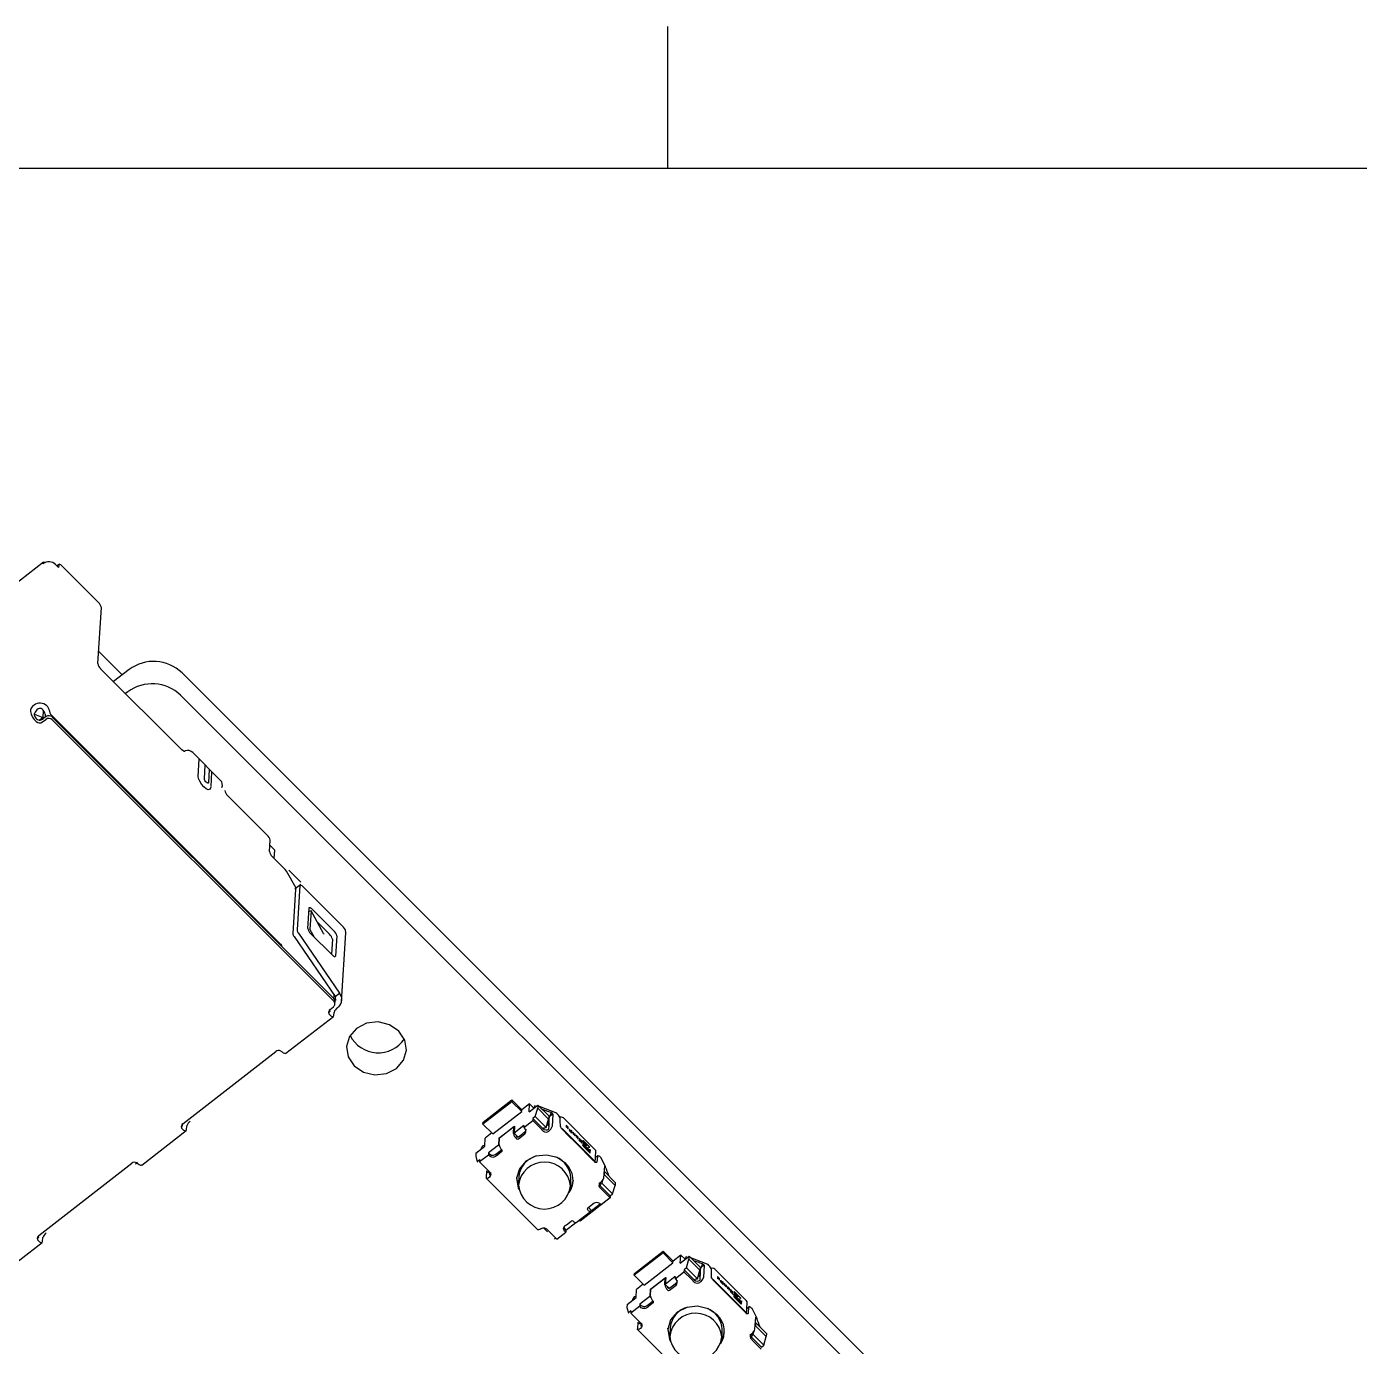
# Model space of a CAD drawing. Header units: millimetres. Extents: x 2 to 1109, y 2 to 430.
# Drawn here: x 467.39 to 512.2, y 385.83 to 430.21 of the extents above; entities that cross this region are included whole.
import ezdxf

# ---------------------------------------------------------------- set-up
doc = ezdxf.new("R2010")
doc.units = ezdxf.units.MM
doc.header["$LTSCALE"] = 0.5
doc.layers.add('几何体', color=7, linetype='Continuous')
doc.layers.add('草图直线', color=1, linetype='Continuous')

msp = doc.modelspace()

# ---------------------------------------------------------------- linework, layer by layer
at = {"layer": '几何体'}
for p, q in [((467.959, 412.198), (456.341, 403.18)), ((467.943, 412.161), (467.943, 412.149)), ((468.466, 412.023), (468.366, 412.123)), ((468.502, 412.14), (468.416, 412.073)), ((468.471, 412.105), (468.466, 412.023)), ((469.809, 410.842), (468.576, 412.076)), ((469.786, 408.79), (469.905, 410.672)), ((470.61, 408.412), (469.813, 409.21)), ((472.615, 405.886), (469.882, 408.619)), ((470.839, 408.59), (470.317, 408.185)), ((510.998, 370.098), (472.618, 408.478)), ((470.791, 407.837), (470.72, 407.781)), ((510.95, 369.346), (472.571, 407.725)), ((467.528, 407.24), (467.525, 407.181)), ((467.658, 407.048), (467.661, 407.095)), ((467.661, 407.095), (467.662, 407.107)), ((467.661, 407.095), (467.937, 406.983)), ((467.819, 406.892), (467.937, 406.983)), ((467.927, 406.827), (468.039, 406.914)), ((467.933, 406.921), (467.971, 406.95)), ((467.952, 407.217), (467.937, 406.983)), ((467.937, 406.983), (467.971, 406.95)), ((468.045, 407.008), (467.971, 406.95)), ((468.014, 407.085), (468.014, 407.073)), ((468.163, 407.2), (468.163, 407.189)), ((468.251, 406.9), (477.718, 397.434)), ((477.723, 397.528), (468.257, 406.994)), ((475.925, 399.351), (468.258, 407.018)), ((473.911, 404.863), (472.978, 405.796)), ((473.161, 404.99), (473.198, 405.576)), ((473.369, 404.914), (473.398, 405.376)), ((473.531, 405.243), (473.502, 404.781)), ((473.593, 404.658), (473.624, 405.151)), ((475.482, 403.019), (474.149, 404.353)), ((475.554, 402.472), (475.578, 402.849)), ((475.734, 402.512), (475.567, 402.679)), ((475.716, 402.235), (475.734, 402.512)), ((476.083, 401.868), (475.65, 402.302)), ((476.127, 401.811), (476.083, 401.868)), ((476.453, 401.239), (476.127, 401.811)), ((476.61, 401.437), (476.209, 401.839)), ((476.431, 401.207), (476.338, 399.718)), ((476.611, 401.358), (476.415, 401.206)), ((476.58, 401.323), (476.487, 399.834)), ((478.051, 399.927), (476.684, 401.294)), ((476.844, 399.884), (476.887, 400.566)), ((476.991, 400.537), (477.725, 399.804)), ((476.955, 400.476), (476.863, 400.437)), ((476.955, 400.476), (476.916, 399.864)), ((477.377, 399.715), (476.955, 400.476)), ((477.163, 400.101), (477.576, 399.688)), ((476.531, 399.725), (477.912, 397.705)), ((477.075, 399.578), (476.916, 399.864)), ((477.673, 398.98), (476.94, 399.714)), ((477.377, 399.715), (477.392, 399.695)), ((477.982, 397.426), (478.127, 399.735)), ((475.925, 399.351), (475.969, 399.294)), ((476.382, 399.609), (477.763, 397.59)), ((477.671, 399.517), (477.64, 399.014)), ((477.82, 399.633), (477.777, 398.951)), ((477.722, 397.505), (477.73, 397.637)), ((477.752, 397.323), (477.76, 397.447)), ((477.763, 397.59), (477.912, 397.705)), ((477.561, 397.106), (477.555, 397.012)), ((477.59, 397.091), (477.592, 397.134)), ((477.594, 397.16), (477.706, 397.247)), ((477.723, 396.958), (477.729, 397.061)), ((477.846, 397.218), (477.883, 397.247)), ((476.108, 395.684), (477.709, 396.927)), ((472.641, 393.316), (475.769, 395.744)), ((483.703, 394.056), (482.735, 393.304)), ((482.739, 393.365), (483.707, 394.117)), ((483.707, 394.117), (483.703, 394.056)), ((484.036, 393.722), (483.703, 394.056)), ((484.04, 393.784), (483.707, 394.117)), ((484.301, 393.986), (484.04, 393.784)), ((484.284, 393.713), (484.301, 393.986)), ((484.284, 393.713), (484.582, 393.944)), ((484.444, 393.843), (484.301, 393.986)), ((484.482, 393.932), (484.441, 393.835)), ((484.493, 393.553), (484.575, 393.841)), ((484.582, 393.944), (484.575, 393.841)), ((484.575, 393.841), (484.942, 393.474)), ((484.582, 393.944), (484.948, 393.578)), ((485.189, 393.682), (484.632, 393.894)), ((482.735, 393.304), (482.739, 393.365)), ((483.068, 392.971), (484.036, 393.722)), ((484.036, 393.722), (484.04, 393.784)), ((484.109, 393.188), (484.407, 393.419)), ((484.411, 393.49), (484.407, 393.419)), ((484.493, 393.553), (484.411, 393.49)), ((484.411, 393.49), (484.747, 393.154)), ((484.493, 393.553), (484.859, 393.186)), ((484.859, 393.186), (484.942, 393.474)), ((484.912, 393.371), (484.958, 393.326)), ((484.937, 393.457), (484.962, 393.431)), ((484.948, 393.578), (484.942, 393.474)), ((485.079, 393.639), (484.967, 393.553)), ((485.026, 393.689), (484.968, 393.552)), ((485.079, 393.639), (485.061, 393.224)), ((486.507, 392.442), (485.44, 393.508)), ((471.267, 391.927), (472.757, 393.083)), ((472.609, 393.261), (472.603, 393.167)), ((472.637, 393.247), (472.641, 393.316)), ((472.77, 393.113), (472.778, 393.241)), ((483.068, 392.971), (482.735, 393.304)), ((483.035, 393.004), (482.811, 392.83)), ((483.272, 392.829), (483.793, 393.234)), ((483.292, 392.842), (483.776, 393.218)), ((483.761, 392.983), (483.776, 393.218)), ((483.791, 393.203), (483.776, 393.218)), ((484.113, 393.259), (483.778, 392.998)), ((483.793, 393.234), (483.778, 392.998)), ((483.778, 392.998), (483.908, 392.869)), ((483.861, 392.883), (483.863, 392.914)), ((484.113, 393.259), (484.109, 393.188)), ((484.853, 393.181), (484.859, 393.186)), ((484.891, 393.298), (484.953, 393.236)), ((484.898, 393.32), (484.955, 393.263)), ((485.416, 393.132), (486.483, 392.065)), ((485.531, 393.266), (485.527, 393.211)), ((485.527, 393.211), (485.549, 393.189)), ((485.551, 393.232), (485.53, 393.253)), ((485.585, 393.211), (485.531, 393.266)), ((485.542, 393.196), (485.544, 393.227)), ((485.544, 393.227), (485.552, 393.233)), ((485.549, 393.189), (485.552, 393.233)), ((485.552, 393.233), (485.573, 393.211)), ((485.577, 393.206), (485.585, 393.211)), ((485.577, 393.206), (485.577, 393.206)), ((485.58, 393.197), (485.578, 393.161)), ((485.578, 393.161), (485.6, 393.139)), ((485.593, 393.146), (485.595, 393.174)), ((485.595, 393.174), (485.602, 393.18)), ((485.6, 393.139), (485.602, 393.18)), ((485.654, 393.093), (485.647, 393.087)), ((485.648, 393.108), (485.655, 393.113)), ((485.694, 393.062), (485.648, 393.108)), ((485.651, 393.066), (485.721, 392.996)), ((485.701, 393.068), (485.655, 393.113)), ((485.655, 393.064), (485.662, 393.07)), ((485.655, 393.064), (485.691, 393.027)), ((485.662, 393.07), (485.699, 393.033)), ((485.7, 393.055), (485.663, 393.091)), ((485.691, 393.027), (485.699, 393.033)), ((485.694, 393.062), (485.701, 393.068)), ((485.699, 393.033), (485.7, 393.055)), ((485.703, 393.094), (485.701, 393.068)), ((485.718, 393.065), (485.702, 393.081)), ((485.726, 393.071), (485.703, 393.094)), ((485.714, 393.003), (485.718, 393.065)), ((485.718, 393.065), (485.726, 393.071)), ((485.721, 392.996), (485.726, 393.071)), ((485.761, 393.035), (485.758, 392.995)), ((485.776, 393.008), (485.76, 393.023)), ((485.783, 393.013), (485.761, 393.035)), ((485.773, 392.97), (485.776, 393.008)), ((485.773, 392.97), (485.781, 392.976)), ((485.775, 392.964), (485.83, 392.908)), ((485.776, 393.008), (485.783, 393.013)), ((485.777, 392.961), (485.784, 392.967)), ((485.781, 392.976), (485.783, 393.013)), ((485.807, 392.944), (485.784, 392.967)), ((485.8, 392.938), (485.807, 392.944)), ((485.81, 392.986), (485.807, 392.944)), ((485.826, 392.957), (485.809, 392.974)), ((485.834, 392.963), (485.81, 392.986)), ((485.824, 392.915), (485.826, 392.957)), ((485.826, 392.957), (485.834, 392.963)), ((485.83, 392.908), (485.834, 392.963)), ((485.868, 392.929), (485.864, 392.874)), ((485.887, 392.896), (485.867, 392.916)), ((485.923, 392.874), (485.868, 392.929)), ((482.496, 392.326), (482.794, 392.557)), ((482.796, 392.582), (482.74, 392.576)), ((482.794, 392.557), (482.811, 392.83)), ((483.257, 392.594), (482.922, 392.334)), ((483.272, 392.829), (483.257, 392.594)), ((483.285, 392.566), (483.257, 392.594)), ((483.29, 392.811), (483.272, 392.829)), ((483.277, 392.607), (483.292, 392.842)), ((485.864, 392.874), (485.886, 392.853)), ((485.879, 392.86), (485.881, 392.89)), ((485.881, 392.89), (485.888, 392.896)), ((485.886, 392.853), (485.888, 392.896)), ((485.888, 392.896), (485.913, 392.872)), ((485.915, 392.868), (485.923, 392.874)), ((485.917, 392.862), (485.915, 392.824)), ((485.915, 392.824), (485.937, 392.802)), ((485.93, 392.808), (485.932, 392.837)), ((485.932, 392.837), (485.939, 392.843)), ((485.937, 392.802), (485.939, 392.843)), ((485.998, 392.758), (485.96, 392.758)), ((485.96, 392.758), (485.989, 392.728)), ((485.992, 392.805), (485.965, 392.832)), ((485.965, 392.832), (485.998, 392.758)), ((485.991, 392.752), (485.966, 392.752)), ((485.985, 392.799), (485.976, 392.808)), ((485.985, 392.799), (485.992, 392.805)), ((486.006, 392.751), (485.985, 392.799)), ((485.989, 392.728), (486.012, 392.73)), ((485.991, 392.752), (485.998, 392.758)), ((486.014, 392.757), (485.992, 392.805)), ((486.006, 392.751), (486.014, 392.757)), ((486.029, 392.753), (486.006, 392.751)), ((486.012, 392.73), (486.03, 392.687)), ((486.037, 392.759), (486.014, 392.757)), ((486.02, 392.723), (486.028, 392.728)), ((486.041, 392.676), (486.02, 392.723)), ((486.028, 392.728), (486.064, 392.732)), ((486.059, 392.658), (486.028, 392.728)), ((486.029, 392.753), (486.037, 392.759)), ((486.052, 392.731), (486.029, 392.753)), ((486.03, 392.687), (486.059, 392.658)), ((486.064, 392.732), (486.037, 392.759)), ((486.094, 392.736), (486.086, 392.597)), ((486.089, 392.588), (486.096, 392.594)), ((486.113, 392.548), (486.312, 392.35)), ((486.315, 392.524), (486.117, 392.722)), ((486.323, 392.53), (486.125, 392.728)), ((486.208, 392.49), (486.215, 392.495)), ((486.218, 392.59), (486.225, 392.596)), ((486.315, 392.524), (486.323, 392.53)), ((471.051, 391.968), (471.12, 392.021)), ((482.496, 392.326), (482.49, 392.222)), ((482.49, 392.222), (482.543, 392.039)), ((482.624, 392.102), (482.543, 392.039)), ((482.543, 392.039), (482.55, 392.032)), ((482.917, 392.263), (482.619, 392.032)), ((482.624, 392.102), (482.619, 392.032)), ((482.922, 392.334), (482.917, 392.263)), ((486.318, 392.376), (486.325, 392.382)), ((486.334, 392.338), (486.34, 392.431)), ((486.338, 392.339), (486.341, 392.341)), ((486.34, 392.431), (486.347, 392.437)), ((486.341, 392.341), (486.347, 392.437)), ((486.508, 392), (486.532, 392.377)), ((486.583, 392.226), (486.519, 392.177)), ((486.851, 391.869), (486.707, 392.169)), ((467.8, 389.558), (470.928, 391.986)), ((482.852, 391.73), (482.841, 391.501)), ((482.855, 391.727), (482.909, 391.673)), ((482.909, 391.673), (482.916, 391.678)), ((482.957, 391.673), (482.953, 391.588)), ((486.794, 391.491), (486.827, 391.891)), ((486.815, 391.711), (486.808, 391.607)), ((486.808, 391.607), (487.175, 391.241)), ((486.815, 391.711), (487.182, 391.344)), ((482.847, 391.482), (484.58, 389.749)), ((483.944, 391.551), (483.928, 391.292)), ((485.675, 391.183), (485.691, 391.441)), ((485.691, 391.441), (485.692, 391.488)), ((486.676, 391.225), (487.011, 390.89)), ((486.726, 391.32), (486.719, 391.314)), ((486.751, 391.407), (486.726, 391.32)), ((486.726, 391.32), (487.093, 390.953)), ((487.093, 390.953), (487.175, 391.241)), ((487.182, 391.344), (487.175, 391.241)), ((486.97, 390.789), (486.001, 390.037)), ((487.007, 390.819), (486.709, 390.588)), ((486.969, 390.79), (486.97, 390.789)), ((486.97, 390.789), (486.97, 390.79)), ((487.011, 390.89), (487.007, 390.819)), ((487.011, 390.89), (487.093, 390.953)), ((485.866, 389.991), (486.35, 390.367)), ((486.283, 390.494), (486.378, 390.398)), ((486.36, 390.416), (486.358, 390.385)), ((486.378, 390.398), (486.671, 390.626)), ((484.783, 389.811), (484.776, 389.806)), ((484.776, 389.806), (484.903, 389.679)), ((485.522, 389.734), (485.849, 389.987)), ((486.001, 390.037), (485.968, 390.07)), ((467.768, 389.504), (467.762, 389.41)), ((467.796, 389.489), (467.8, 389.558)), ((467.929, 389.356), (467.937, 389.484)), ((485.143, 389.439), (485.182, 389.47)), ((485.219, 389.432), (485.517, 389.663)), ((485.522, 389.734), (485.517, 389.663)), ((466.314, 388.082), (467.916, 389.325)), ((488.788, 388.97), (487.82, 388.219)), ((487.824, 388.28), (488.792, 389.031)), ((488.792, 389.031), (488.788, 388.97)), ((489.122, 388.637), (488.788, 388.97)), ((489.126, 388.698), (488.792, 389.031)), ((489.386, 388.9), (489.126, 388.698)), ((489.369, 388.628), (489.386, 388.9)), ((489.53, 388.757), (489.386, 388.9)), ((488.153, 387.885), (489.122, 388.637)), ((489.122, 388.637), (489.126, 388.698)), ((489.369, 388.628), (489.667, 388.859)), ((489.578, 388.467), (489.497, 388.404)), ((489.567, 388.846), (489.526, 388.75)), ((489.578, 388.467), (489.66, 388.755)), ((489.578, 388.467), (489.945, 388.101)), ((489.667, 388.859), (489.66, 388.755)), ((489.66, 388.755), (490.027, 388.389)), ((489.667, 388.859), (490.034, 388.492)), ((490.274, 388.596), (489.718, 388.808)), ((490.034, 388.492), (490.027, 388.389)), ((490.111, 388.603), (490.053, 388.467)), ((490.164, 388.554), (490.053, 388.467)), ((490.165, 388.554), (490.146, 388.139)), ((487.82, 388.219), (487.824, 388.28)), ((488.153, 387.885), (487.82, 388.219)), ((488.357, 387.744), (488.878, 388.148)), ((488.377, 387.757), (488.861, 388.133)), ((488.846, 387.897), (488.861, 388.133)), ((488.877, 388.117), (488.861, 388.133)), ((489.199, 388.173), (488.864, 387.913)), ((488.878, 388.148), (488.864, 387.913)), ((489.194, 388.103), (489.492, 388.334)), ((489.199, 388.173), (489.194, 388.103)), ((489.497, 388.404), (489.492, 388.334)), ((489.497, 388.404), (489.833, 388.069)), ((489.938, 388.096), (489.945, 388.101)), ((489.945, 388.101), (490.027, 388.389)), ((489.977, 388.213), (490.039, 388.151)), ((489.983, 388.234), (490.04, 388.177)), ((489.998, 388.286), (490.043, 388.24)), ((490.022, 388.371), (490.048, 388.346)), ((490.502, 388.046), (491.568, 386.98)), ((491.592, 387.356), (490.525, 388.423)), ((490.616, 388.18), (490.613, 388.126)), ((490.613, 388.126), (490.635, 388.104)), ((490.636, 388.147), (490.615, 388.168)), ((490.67, 388.126), (490.616, 388.18)), ((490.628, 388.111), (490.63, 388.141)), ((490.63, 388.141), (490.637, 388.147)), ((490.635, 388.104), (490.637, 388.147)), ((490.637, 388.147), (490.658, 388.126)), ((490.663, 388.12), (490.662, 388.121)), ((490.663, 388.12), (490.67, 388.126)), ((490.665, 388.112), (490.663, 388.075)), ((490.663, 388.075), (490.685, 388.054)), ((490.678, 388.06), (490.68, 388.089)), ((490.68, 388.089), (490.687, 388.094)), ((490.685, 388.054), (490.687, 388.094)), ((490.74, 388.008), (490.732, 388.002)), ((490.733, 388.022), (490.741, 388.028)), ((490.779, 387.976), (490.733, 388.022)), ((490.786, 387.982), (490.741, 388.028)), ((490.786, 387.969), (490.749, 388.006)), ((490.788, 388.008), (490.786, 387.982)), ((490.804, 387.979), (490.787, 387.996)), ((490.811, 387.985), (490.788, 388.008)), ((490.804, 387.979), (490.811, 387.985)), ((490.806, 387.911), (490.811, 387.985)), ((487.88, 387.471), (487.897, 387.744)), ((488.121, 387.918), (487.897, 387.744)), ((488.357, 387.744), (488.342, 387.508)), ((488.375, 387.726), (488.357, 387.744)), ((488.362, 387.521), (488.377, 387.757)), ((488.864, 387.913), (488.993, 387.784)), ((488.946, 387.797), (488.948, 387.828)), ((490.737, 387.981), (490.806, 387.911)), ((490.74, 387.979), (490.747, 387.984)), ((490.74, 387.979), (490.777, 387.942)), ((490.747, 387.984), (490.784, 387.948)), ((490.777, 387.942), (490.784, 387.948)), ((490.779, 387.976), (490.786, 387.982)), ((490.784, 387.948), (490.786, 387.969)), ((490.8, 387.918), (490.804, 387.979)), ((490.846, 387.95), (490.844, 387.91)), ((490.861, 387.922), (490.845, 387.938)), ((490.868, 387.928), (490.846, 387.95)), ((490.859, 387.885), (490.861, 387.922)), ((490.859, 387.885), (490.866, 387.89)), ((490.86, 387.878), (490.916, 387.823)), ((490.861, 387.922), (490.868, 387.928)), ((490.862, 387.876), (490.87, 387.882)), ((490.866, 387.89), (490.868, 387.928)), ((490.893, 387.859), (490.87, 387.882)), ((490.885, 387.853), (490.893, 387.859)), ((490.895, 387.901), (490.893, 387.859)), ((490.919, 387.877), (490.895, 387.901)), ((490.912, 387.871), (490.895, 387.888)), ((490.909, 387.829), (490.912, 387.871)), ((490.912, 387.871), (490.919, 387.877)), ((490.916, 387.823), (490.919, 387.877)), ((490.953, 387.843), (490.95, 387.789)), ((490.95, 387.789), (490.971, 387.768)), ((490.973, 387.81), (490.952, 387.831)), ((491.008, 387.788), (490.953, 387.843)), ((490.964, 387.774), (490.966, 387.805)), ((490.966, 387.805), (490.974, 387.811)), ((490.971, 387.768), (490.974, 387.811)), ((490.974, 387.811), (490.998, 387.786)), ((491, 387.783), (491.008, 387.788)), ((491.003, 387.776), (491, 387.738)), ((491, 387.738), (491.022, 387.716)), ((491.016, 387.723), (491.017, 387.751)), ((491.017, 387.751), (491.025, 387.757)), ((491.022, 387.716), (491.025, 387.757)), ((491.084, 387.673), (491.045, 387.672)), ((491.045, 387.672), (491.075, 387.643)), ((491.077, 387.719), (491.05, 387.747)), ((491.05, 387.747), (491.084, 387.673)), ((491.076, 387.667), (491.051, 387.667)), ((491.07, 387.714), (491.061, 387.723)), ((491.07, 387.714), (491.077, 387.719)), ((491.092, 387.666), (491.07, 387.714)), ((491.075, 387.643), (491.097, 387.645)), ((491.076, 387.667), (491.084, 387.673)), ((491.099, 387.672), (491.077, 387.719)), ((491.092, 387.666), (491.099, 387.672)), ((491.115, 387.668), (491.092, 387.666)), ((491.097, 387.645), (491.116, 387.602)), ((491.122, 387.674), (491.099, 387.672)), ((491.106, 387.637), (491.113, 387.643)), ((491.127, 387.591), (491.106, 387.637)), ((491.113, 387.643), (491.149, 387.647)), ((491.145, 387.573), (491.113, 387.643)), ((491.115, 387.668), (491.122, 387.674)), ((491.137, 387.645), (491.115, 387.668)), ((491.116, 387.602), (491.145, 387.573)), ((491.149, 387.647), (491.122, 387.674)), ((491.18, 387.651), (491.171, 387.511)), ((491.401, 387.439), (491.203, 387.637)), ((491.408, 387.445), (491.21, 387.643)), ((487.582, 387.24), (487.575, 387.137)), ((487.575, 387.137), (487.628, 386.954)), ((487.582, 387.24), (487.88, 387.471)), ((488.003, 387.178), (487.705, 386.946)), ((487.881, 387.497), (487.826, 387.491)), ((488.007, 387.248), (488.003, 387.178)), ((488.342, 387.508), (488.007, 387.248)), ((488.371, 387.48), (488.342, 387.508)), ((491.174, 387.502), (491.182, 387.508)), ((491.199, 387.463), (491.397, 387.264)), ((491.293, 387.404), (491.301, 387.41)), ((491.303, 387.505), (491.311, 387.511)), ((491.401, 387.439), (491.408, 387.445)), ((491.403, 387.29), (491.41, 387.296)), ((491.419, 387.253), (491.425, 387.346)), ((491.424, 387.253), (491.427, 387.255)), ((491.425, 387.346), (491.433, 387.352)), ((491.427, 387.255), (491.433, 387.352)), ((491.594, 386.915), (491.617, 387.292)), ((491.668, 387.141), (491.605, 387.091)), ((487.709, 387.017), (487.628, 386.954)), ((487.628, 386.954), (487.635, 386.947)), ((487.709, 387.017), (487.705, 386.946)), ((487.937, 386.645), (487.927, 386.416)), ((487.941, 386.641), (487.995, 386.587)), ((491.936, 386.784), (491.793, 387.084)), ((491.879, 386.405), (491.912, 386.806)), ((487.932, 386.397), (489.666, 384.663)), ((487.995, 386.587), (488.002, 386.593)), ((488.042, 386.586), (488.038, 386.503)), ((489.03, 386.466), (489.014, 386.207)), ((490.76, 386.097), (490.776, 386.356)), ((490.776, 386.356), (490.778, 386.403)), ((491.811, 386.234), (491.805, 386.229)), ((491.836, 386.322), (491.811, 386.234)), ((491.811, 386.234), (492.178, 385.867)), ((491.9, 386.625), (491.894, 386.522)), ((491.894, 386.522), (492.26, 386.155)), ((491.9, 386.625), (492.267, 386.259)), ((492.267, 386.259), (492.26, 386.155)), ((491.761, 386.14), (492.097, 385.804)), ((492.097, 385.804), (492.178, 385.867)), ((492.178, 385.867), (492.26, 386.155))]:
    msp.add_line(p, q, dxfattribs=at)
at = {"layer": '几何体', "flags": 128}
for points in [[(467.943, 412.161), (467.962, 412.2), (468.008, 412.202), (468.027, 412.192)], [(468.576, 412.076), (468.538, 412.107), (468.505, 412.124), (468.481, 412.123), (468.471, 412.105)], [(467.722, 406.934), (467.764, 406.905), (467.819, 406.892)], [(468.014, 407.073), (468.02, 407.039), (468.035, 407.007)], [(472.72, 405.856), (472.71, 405.838), (472.686, 405.838), (472.653, 405.854), (472.615, 405.886)], [(473.561, 404.59), (473.543, 404.551), (473.496, 404.549), (473.43, 404.583), (473.352, 404.649), (473.277, 404.736), (473.214, 404.831), (473.173, 404.921), (473.161, 404.99)], [(473.502, 404.781), (473.496, 404.768), (473.481, 404.767), (473.459, 404.779), (473.433, 404.801), (473.408, 404.83), (473.387, 404.862), (473.373, 404.891), (473.369, 404.914)], [(473.561, 404.59), (473.585, 404.617), (473.594, 404.65)], [(476.58, 401.323), (476.59, 401.341), (476.614, 401.342), (476.647, 401.325), (476.684, 401.294)], [(476.887, 400.566), (476.896, 400.584), (476.921, 400.585), (476.954, 400.568), (476.991, 400.537)], [(478.127, 399.735), (478.111, 399.837), (478.051, 399.927)], [(477.777, 398.951), (477.768, 398.933), (477.744, 398.932), (477.71, 398.949), (477.673, 398.98)], [(477.759, 397.432), (477.752, 397.483), (477.723, 397.528)], [(477.621, 396.947), (477.587, 396.975), (477.556, 397.012)], [(477.59, 397.091), (477.588, 397.086), (477.584, 397.084), (477.578, 397.085), (477.569, 397.089)], [(477.621, 396.947), (477.661, 396.926), (477.693, 396.921), (477.714, 396.932), (477.723, 396.958)], [(479.907, 396.433), (479.592, 396.646), (479.211, 396.738), (478.821, 396.695), (478.482, 396.523), (478.245, 396.248), (478.147, 395.913), (478.202, 395.568), (478.403, 395.265), (478.718, 395.052), (479.099, 394.96), (479.489, 395.004), (479.828, 395.176), (480.065, 395.451), (480.163, 395.786), (480.108, 396.131), (479.907, 396.433)], [(475.941, 395.759), (475.982, 395.73), (476.019, 395.704)], [(476.019, 395.704), (476.06, 395.683), (476.092, 395.678), (476.107, 395.686)], [(484.407, 393.419), (484.643, 393.183), (484.762, 393.066), (484.805, 393.044), (484.855, 393.037), (484.905, 393.045), (484.945, 393.067)], [(485.079, 393.639), (485.056, 393.668), (485.026, 393.689)], [(486.684, 392.191), (486.66, 392.213), (486.639, 392.229), (486.62, 392.239), (486.604, 392.243), (486.592, 392.241), (486.585, 392.232), (486.584, 392.229), (486.57, 392.096), (486.564, 392.042), (486.56, 392.018), (486.552, 392.012), (486.541, 392.011), (486.527, 392.014), (486.511, 392.022), (486.473, 392.052), (486.473, 392.052), (486.468, 392.057), (486.455, 392.07), (485.854, 392.671), (485.579, 392.946), (485.441, 393.084), (485.419, 393.106), (485.408, 393.117), (485.378, 393.154), (485.352, 393.195), (485.335, 393.234), (485.334, 393.413), (485.33, 393.502), (485.316, 393.534), (485.294, 393.57), (485.271, 393.601), (485.243, 393.632)], [(472.668, 393.103), (472.634, 393.131), (472.603, 393.168)], [(472.637, 393.247), (472.635, 393.242), (472.631, 393.239), (472.625, 393.241), (472.616, 393.245)], [(472.668, 393.103), (472.708, 393.082), (472.74, 393.077), (472.761, 393.088), (472.77, 393.114)], [(483.924, 392.808), (484.14, 392.976), (484.165, 393.008), (484.179, 393.048), (484.178, 393.091), (484.15, 393.146), (484.109, 393.188)], [(483.929, 392.878), (484.07, 392.988), (484.113, 393.021), (484.138, 393.041), (484.161, 393.064), (484.176, 393.091), (484.184, 393.12), (484.184, 393.129)], [(485.655, 393.113), (485.644, 393.121), (485.636, 393.124), (485.63, 393.122), (485.627, 393.116), (485.628, 393.106), (485.633, 393.094), (485.641, 393.08), (485.651, 393.066)], [(485.647, 393.087), (485.647, 393.087), (485.646, 393.084), (485.646, 393.08), (485.648, 393.075), (485.651, 393.07), (485.655, 393.064)], [(485.663, 393.091), (485.659, 393.093), (485.656, 393.094), (485.654, 393.093), (485.653, 393.09), (485.654, 393.086), (485.655, 393.081), (485.658, 393.075), (485.662, 393.07)], [(482.741, 392.574), (482.734, 392.575), (482.711, 392.549), (482.691, 392.515), (482.679, 392.489), (482.674, 392.464)], [(486.125, 392.728), (486.119, 392.734), (486.113, 392.738), (486.108, 392.741), (486.103, 392.743), (486.1, 392.743), (486.097, 392.742), (486.095, 392.74), (486.094, 392.736)], [(486.178, 392.538), (486.149, 392.575), (486.124, 392.614), (486.112, 392.64), (486.11, 392.66), (486.115, 392.667), (486.126, 392.667), (486.156, 392.652), (486.225, 392.596)], [(486.218, 392.59), (486.17, 392.624), (486.15, 392.632), (486.141, 392.629)], [(486.225, 392.596), (486.178, 392.63), (486.158, 392.637), (486.145, 392.633), (486.143, 392.626), (486.144, 392.615), (486.149, 392.602), (486.157, 392.587), (486.2, 392.525)], [(486.2, 392.525), (486.285, 392.504), (486.298, 392.512)], [(482.619, 392.032), (482.855, 391.796), (482.938, 391.713), (482.961, 391.689), (482.968, 391.681), (482.972, 391.677), (482.984, 391.659), (482.991, 391.639), (482.994, 391.592), (482.98, 391.553), (482.949, 391.518)], [(483.369, 392.377), (483.23, 392.268), (483.186, 392.234), (483.16, 392.214), (483.13, 392.197), (483.099, 392.187), (483.064, 392.184), (483.028, 392.188), (482.995, 392.199), (482.972, 392.213), (482.917, 392.263)], [(482.922, 392.334), (482.95, 392.306), (482.959, 392.297), (482.964, 392.292), (482.99, 392.275), (483.023, 392.261), (483.057, 392.254), (483.091, 392.255), (483.124, 392.264), (483.157, 392.28), (483.157, 392.28), (483.161, 392.283), (483.172, 392.291), (483.213, 392.323), (483.373, 392.447)], [(485.521, 391.975), (485.225, 392.175), (484.866, 392.262), (484.499, 392.221), (484.18, 392.059), (483.957, 391.8), (483.865, 391.485), (483.917, 391.161), (483.943, 391.103)], [(486.312, 392.35), (486.317, 392.346), (486.321, 392.343), (486.326, 392.34), (486.33, 392.339), (486.334, 392.338), (486.337, 392.338), (486.339, 392.339), (486.341, 392.341)], [(471.1, 392.002), (471.141, 391.972), (471.178, 391.947)], [(471.178, 391.947), (471.219, 391.926), (471.251, 391.92), (471.266, 391.928)], [(486.827, 391.891), (486.845, 391.878), (486.854, 391.86)], [(482.949, 391.518), (482.906, 391.49), (482.871, 391.477), (482.848, 391.481), (482.841, 391.501)], [(483.928, 391.216), (483.922, 391.231), (483.868, 391.52)], [(485.763, 391.401), (485.674, 391.121), (485.666, 391.107)], [(486.678, 391.334), (486.651, 391.306), (486.635, 391.269), (486.632, 391.228), (486.644, 391.19), (486.76, 391.067), (487.007, 390.819)], [(486.254, 390.415), (486.274, 390.397), (486.293, 390.382), (486.31, 390.371), (486.326, 390.365), (486.339, 390.363), (486.349, 390.366), (486.356, 390.373), (486.358, 390.385)], [(486.709, 390.588), (486.667, 390.629), (486.608, 390.66), (486.56, 390.667), (486.514, 390.66), (486.474, 390.642), (486.258, 390.475)], [(484.682, 389.784), (484.639, 389.756), (484.604, 389.744), (484.581, 389.748), (484.575, 389.768)], [(484.682, 389.784), (484.721, 389.806), (484.762, 389.815), (484.804, 389.811), (484.847, 389.796), (484.87, 389.779), (484.972, 389.679), (485.219, 389.432)], [(485.517, 389.663), (485.489, 389.692), (485.48, 389.7), (485.476, 389.705), (485.459, 389.73), (485.448, 389.76), (485.445, 389.791), (485.451, 389.821), (485.464, 389.849), (485.486, 389.875), (485.487, 389.876), (485.491, 389.879), (485.501, 389.887), (485.542, 389.919), (485.702, 390.043)], [(485.77, 390.039), (485.789, 390.021), (485.808, 390.006), (485.826, 389.995), (485.842, 389.989), (485.855, 389.987), (485.865, 389.99), (485.866, 389.991)], [(467.827, 389.345), (467.793, 389.373), (467.762, 389.41)], [(467.796, 389.489), (467.794, 389.484), (467.79, 389.482), (467.784, 389.483), (467.775, 389.487)], [(467.827, 389.345), (467.867, 389.324), (467.899, 389.319), (467.92, 389.33), (467.929, 389.356)], [(490.165, 388.554), (490.141, 388.583), (490.111, 388.603)], [(491.769, 387.106), (491.745, 387.128), (491.724, 387.144), (491.706, 387.154), (491.689, 387.158), (491.677, 387.156), (491.67, 387.147), (491.669, 387.144), (491.655, 387.011), (491.65, 386.956), (491.645, 386.933), (491.638, 386.927), (491.627, 386.925), (491.613, 386.929), (491.597, 386.936), (491.559, 386.966), (491.558, 386.967), (491.553, 386.972), (491.54, 386.985), (490.939, 387.585), (490.664, 387.861), (490.527, 387.998), (490.505, 388.02), (490.494, 388.032), (490.463, 388.069), (490.437, 388.11), (490.421, 388.148), (490.42, 388.327), (490.415, 388.417), (490.401, 388.449), (490.38, 388.485), (490.356, 388.516), (490.328, 388.547)], [(489.01, 387.722), (489.225, 387.891), (489.251, 387.923), (489.265, 387.963), (489.263, 388.005), (489.236, 388.061), (489.194, 388.103)], [(489.014, 387.793), (489.156, 387.902), (489.199, 387.936), (489.223, 387.955), (489.246, 387.979), (489.262, 388.005), (489.269, 388.035), (489.269, 388.044)], [(489.492, 388.334), (489.728, 388.098), (489.848, 387.981), (489.89, 387.959), (489.941, 387.951), (489.99, 387.96), (490.03, 387.981)], [(490.741, 388.028), (490.73, 388.035), (490.721, 388.038), (490.715, 388.037), (490.712, 388.031), (490.714, 388.021), (490.719, 388.009), (490.726, 387.995), (490.737, 387.981)], [(490.732, 388.002), (490.732, 388.001), (490.731, 387.999), (490.732, 387.995), (490.733, 387.99), (490.736, 387.984), (490.74, 387.979)], [(490.749, 388.006), (490.745, 388.008), (490.742, 388.008), (490.739, 388.007), (490.739, 388.005), (490.739, 388.001), (490.741, 387.996), (490.744, 387.99), (490.747, 387.984)], [(491.21, 387.643), (491.204, 387.648), (491.199, 387.652), (491.193, 387.656), (491.189, 387.657), (491.185, 387.658), (491.182, 387.657), (491.18, 387.654), (491.18, 387.651)], [(491.263, 387.453), (491.234, 387.49), (491.209, 387.528), (491.197, 387.555), (491.196, 387.574), (491.201, 387.582), (491.212, 387.582), (491.242, 387.567), (491.311, 387.511)], [(491.303, 387.505), (491.256, 387.539), (491.236, 387.546), (491.226, 387.543)], [(491.311, 387.511), (491.263, 387.545), (491.243, 387.552), (491.231, 387.548), (491.228, 387.54), (491.23, 387.53), (491.234, 387.516), (491.242, 387.502), (491.286, 387.44)], [(487.826, 387.489), (487.819, 387.489), (487.796, 387.464), (487.777, 387.429), (487.765, 387.403), (487.76, 387.378)], [(488.454, 387.291), (488.315, 387.183), (488.271, 387.149), (488.245, 387.129), (488.216, 387.112), (488.184, 387.102), (488.15, 387.099), (488.114, 387.103), (488.081, 387.114), (488.057, 387.127), (488.003, 387.178)], [(488.007, 387.248), (488.035, 387.22), (488.044, 387.212), (488.049, 387.207), (488.075, 387.189), (488.108, 387.176), (488.142, 387.169), (488.176, 387.17), (488.209, 387.178), (488.242, 387.194), (488.243, 387.195), (488.246, 387.198), (488.257, 387.206), (488.298, 387.237), (488.459, 387.362)], [(490.606, 386.889), (490.31, 387.09), (489.951, 387.176), (489.584, 387.135), (489.265, 386.973), (489.043, 386.715), (488.95, 386.4), (489.003, 386.075), (489.028, 386.017)], [(491.286, 387.44), (491.371, 387.418), (491.383, 387.427)], [(491.397, 387.264), (491.402, 387.261), (491.407, 387.257), (491.411, 387.255), (491.415, 387.253), (491.419, 387.253), (491.422, 387.253), (491.425, 387.254), (491.427, 387.255)], [(487.705, 386.946), (487.941, 386.711), (488.024, 386.627), (488.047, 386.603), (488.054, 386.596), (488.058, 386.591), (488.069, 386.574), (488.077, 386.554), (488.079, 386.506), (488.066, 386.468), (488.034, 386.432)], [(491.912, 386.806), (491.93, 386.793), (491.939, 386.775)], [(488.034, 386.432), (487.992, 386.404), (487.956, 386.391), (487.933, 386.396), (487.927, 386.416)], [(489.013, 386.131), (489.007, 386.146), (488.954, 386.435)], [(490.848, 386.316), (490.759, 386.036), (490.751, 386.022)], [(491.763, 386.248), (491.737, 386.22), (491.72, 386.184), (491.718, 386.143), (491.73, 386.105), (491.845, 385.981), (492.092, 385.734)]]:
    msp.add_lwpolyline(points, dxfattribs=at)
at = {"layer": '几何体'}
for centre, radius, start, end in [((468.139, 411.887), 0.328, 46.063, 126.7574), ((469.601, 410.614), 0.309, 10.8085, 47.7134), ((470.09, 408.848), 0.309, 190.8029, 227.719), ((471.662, 407.487), 1.377, 46.0587, 126.7605), ((471.615, 406.734), 1.377, 46.0587, 126.7605), ((467.822, 407.145), 0.309, 125.1059, 162.0038), ((467.841, 407.135), 0.328, 46.063, 126.7574), ((467.955, 407.012), 0.309, 125.0897, 162.0259), ((467.843, 407.172), 0.113, 47.6812, 125.138), ((467.711, 407.027), 0.309, 10.8184, 47.7028), ((467.86, 407.142), 0.309, 10.8093, 47.7192), ((468.106, 407.283), 0.591, 189.934, 228.5905), ((467.86, 407.087), 0.206, 190.8065, 227.7119), ((467.83, 406.966), 0.17, 227.6755, 305.1337), ((467.84, 407.047), 0.156, 262.2907, 306.5077), ((468.137, 406.775), 0.17, 47.6798, 125.1444), ((468.143, 406.869), 0.17, 47.679, 125.1427), ((468.466, 407.246), 0.309, 190.809, 227.714), ((472.788, 405.598), 0.274, 46.1958, 105.7645), ((473.773, 404.716), 0.202, 332.8265, 46.6217), ((474.356, 404.581), 0.309, 190.7934, 227.7175), ((475.274, 402.791), 0.309, 10.8095, 47.7146), ((475.857, 402.53), 0.309, 190.8034, 227.7196), ((476.552, 399.743), 0.216, 186.4514, 218.151), ((476.701, 399.858), 0.216, 186.4514, 218.151), ((477.147, 399.942), 0.309, 190.8047, 227.7194), ((477.368, 399.459), 0.309, 10.8206, 47.7035), ((477.517, 399.575), 0.309, 10.8047, 47.7194), ((477.628, 397.346), 0.126, 308.3012, 44.5136), ((477.523, 397.488), 0.261, 354.9425, 23.0018), ((477.656, 397.491), 0.334, 312.9471, 39.8721), ((477.669, 397.061), 0.124, 127.2288, 203.6008), ((477.58, 397.105), 0.0187, 176.1029, 234.3027), ((478.023, 396.966), 0.309, 125.0891, 162.0254), ((479.212, 396.758), 1.059, 206.6494, 326.1698), ((475.868, 395.607), 0.169, 64.2344, 125.7663), ((473.072, 393.146), 0.309, 125.0897, 162.0259), ((483.08, 388.665), 5.388, 68.8288, 72.1315), ((470.85, 393.968), 14.124, 356.6305, 358.3161), ((485.125, 393.558), 0.139, 32.0468, 62.681), ((485.364, 393.43), 0.109, 46.0588, 126.7606), ((472.716, 393.217), 0.124, 127.2325, 203.6029), ((472.627, 393.26), 0.0187, 176.1029, 234.3027), ((484.052, 393.034), 0.295, 189.931, 228.5932), ((485.388, 390.844), 2.398, 102.8976, 105.4913), ((484.858, 393.258), 0.152, 223.3195, 307.0896), ((484.778, 393.311), 0.295, 304.2262, 342.8883), ((485.344, 393.059), 0.103, 45.3064, 70.1382), ((485.555, 393.193), 0.0257, 8.5398, 44.4981), ((485.521, 393.155), 0.0758, 14.8276, 42.2402), ((485.529, 393.16), 0.0758, 14.8276, 42.2402), ((485.623, 393.084), 0.0344, 43.4531, 82.4917), ((485.827, 393.011), 0.0709, 193.0782, 222.2979), ((485.789, 392.972), 0.0164, 187.318, 218.0157), ((485.797, 392.978), 0.0169, 187.5055, 219.4839), ((483.568, 392.658), 0.295, 189.931, 228.5932), ((483.893, 392.85), 0.0524, 226.0588, 306.7606), ((483.897, 392.92), 0.0525, 226.0927, 281.3445), ((483.899, 392.918), 0.0497, 280.6023, 307.4486), ((485.898, 392.859), 0.0188, 6.4463, 41.3159), ((485.853, 392.814), 0.0825, 15.9257, 40.7799), ((485.86, 392.82), 0.0825, 15.9257, 40.7799), ((486.247, 392.657), 0.172, 200.4446, 219.1157), ((486.724, 393.237), 0.908, 225.6503, 235.3952), ((486.082, 392.694), 0.0452, 39.2736, 74.2703), ((486.731, 393.243), 0.908, 225.6503, 235.3952), ((486.439, 393.01), 0.54, 230.5183, 241.0224), ((486.229, 392.654), 0.124, 178.9081, 232.0725), ((488.332, 394.428), 2.876, 222.3765, 225.5261), ((488.34, 394.434), 2.876, 222.3765, 225.5261), ((488.169, 394.116), 2.531, 220.2258, 223.2301), ((486.4, 392.732), 0.299, 237.0016, 259.9177), ((471.027, 391.849), 0.169, 64.2344, 125.7663), ((483.346, 392.408), 0.0391, 306.3987, 46.4207), ((484.801, 391.149), 0.879, 5.2136, 173.7191), ((484.73, 391.465), 0.791, 103.8531, 173.7453), ((484.904, 391.454), 0.789, 2.4353, 69.1953), ((486.386, 392.703), 0.275, 241.134, 260.3682), ((486.422, 392.004), 0.0863, 15.8361, 45.5365), ((486.449, 392.382), 0.0834, 357.1581, 45.9777), ((486.666, 392.148), 0.0465, 26.6257, 67.3123), ((484.547, 390.937), 1.791, 154.2152, 155.5717), ((482.889, 391.677), 0.11, 305.5324, 356.437), ((484.995, 391.417), 0.767, 326.7865, 46.7227), ((483.431, 390.426), 3.711, 17.821, 22.7282), ((484.802, 391.325), 0.879, 185.2136, 353.7191), ((486.743, 391.309), 0.107, 172.5126, 231.0942), ((485.083, 392.058), 1.798, 332.4158, 335.569), ((486.512, 391.578), 0.295, 304.2262, 342.8883), ((486.281, 390.443), 0.0391, 126.3987, 226.4207), ((485.619, 389.871), 0.168, 182.731, 234.7744), ((485.733, 390.001), 0.0524, 46.0588, 126.7606), ((467.875, 389.459), 0.124, 127.2337, 203.6051), ((467.786, 389.503), 0.0187, 176.1027, 234.3017), ((468.231, 389.388), 0.309, 125.0897, 162.0259), ((488.165, 383.579), 5.388, 68.8288, 72.1315), ((475.935, 388.882), 14.124, 356.6305, 358.3161), ((490.211, 388.473), 0.139, 32.0468, 62.681), ((490.449, 388.344), 0.109, 46.0588, 126.7606), ((490.473, 385.758), 2.398, 102.8976, 105.4913), ((489.943, 388.173), 0.152, 223.3195, 307.0896), ((489.864, 388.226), 0.295, 304.2262, 342.8883), ((490.429, 387.973), 0.103, 45.3064, 70.1382), ((490.64, 388.108), 0.0257, 8.5398, 44.4981), ((490.607, 388.069), 0.0758, 14.8276, 42.2402), ((490.614, 388.075), 0.0758, 14.8276, 42.2402), ((490.708, 387.998), 0.0344, 43.4531, 82.4917), ((489.137, 387.948), 0.295, 189.931, 228.5932), ((488.978, 387.764), 0.0524, 226.0588, 306.7606), ((488.983, 387.835), 0.0525, 226.0927, 281.3445), ((488.984, 387.832), 0.0497, 280.6023, 307.4486), ((490.913, 387.926), 0.0709, 193.0782, 222.2979), ((490.875, 387.887), 0.0164, 187.318, 218.0157), ((490.883, 387.893), 0.0169, 187.5055, 219.4839), ((490.984, 387.774), 0.0188, 6.4463, 41.3159), ((490.938, 387.729), 0.0825, 15.9257, 40.7799), ((490.945, 387.734), 0.0825, 15.9257, 40.7799), ((491.168, 387.608), 0.0452, 39.2736, 74.2703), ((491.314, 387.568), 0.124, 178.9081, 232.0725), ((488.653, 387.572), 0.295, 189.931, 228.5932), ((488.431, 387.323), 0.0391, 306.3987, 46.4207), ((489.816, 386.379), 0.791, 103.8531, 173.7453), ((489.989, 386.369), 0.789, 2.4353, 69.1953), ((491.332, 387.571), 0.172, 200.4446, 219.1157), ((491.809, 388.152), 0.908, 225.6503, 235.3952), ((491.817, 388.158), 0.908, 225.6503, 235.3952), ((491.525, 387.925), 0.54, 230.5183, 241.0224), ((493.418, 389.343), 2.876, 222.3765, 225.5261), ((493.425, 389.348), 2.876, 222.3765, 225.5261), ((493.255, 389.03), 2.531, 220.2258, 223.2301), ((491.485, 387.646), 0.299, 237.0016, 259.9177), ((491.471, 387.617), 0.275, 241.134, 260.3682), ((491.534, 387.296), 0.0834, 357.1581, 45.9777), ((491.751, 387.063), 0.0465, 26.6257, 67.3123), ((489.886, 386.064), 0.879, 5.2136, 173.7191), ((490.081, 386.331), 0.767, 326.7865, 46.7227), ((491.508, 386.918), 0.0863, 15.8361, 45.5365), ((488.516, 385.341), 3.711, 17.821, 22.7282), ((489.632, 385.852), 1.791, 154.2152, 155.5717), ((487.975, 386.592), 0.11, 305.5324, 356.437), ((491.828, 386.223), 0.107, 172.5126, 231.0942), ((490.168, 386.972), 1.798, 332.4158, 335.569), ((491.597, 386.492), 0.295, 304.2262, 342.8883), ((489.888, 386.24), 0.879, 185.2136, 353.7191)]:
    msp.add_arc(centre, radius, start, end, dxfattribs=at)
at = {"layer": '草图直线'}
for p, q in [((488.95, 425.45), (488.95, 430.212)), ((6.35, 425.45), (552.45, 425.45))]:
    msp.add_line(p, q, dxfattribs=at)

doc.saveas('drawing.dxf')
